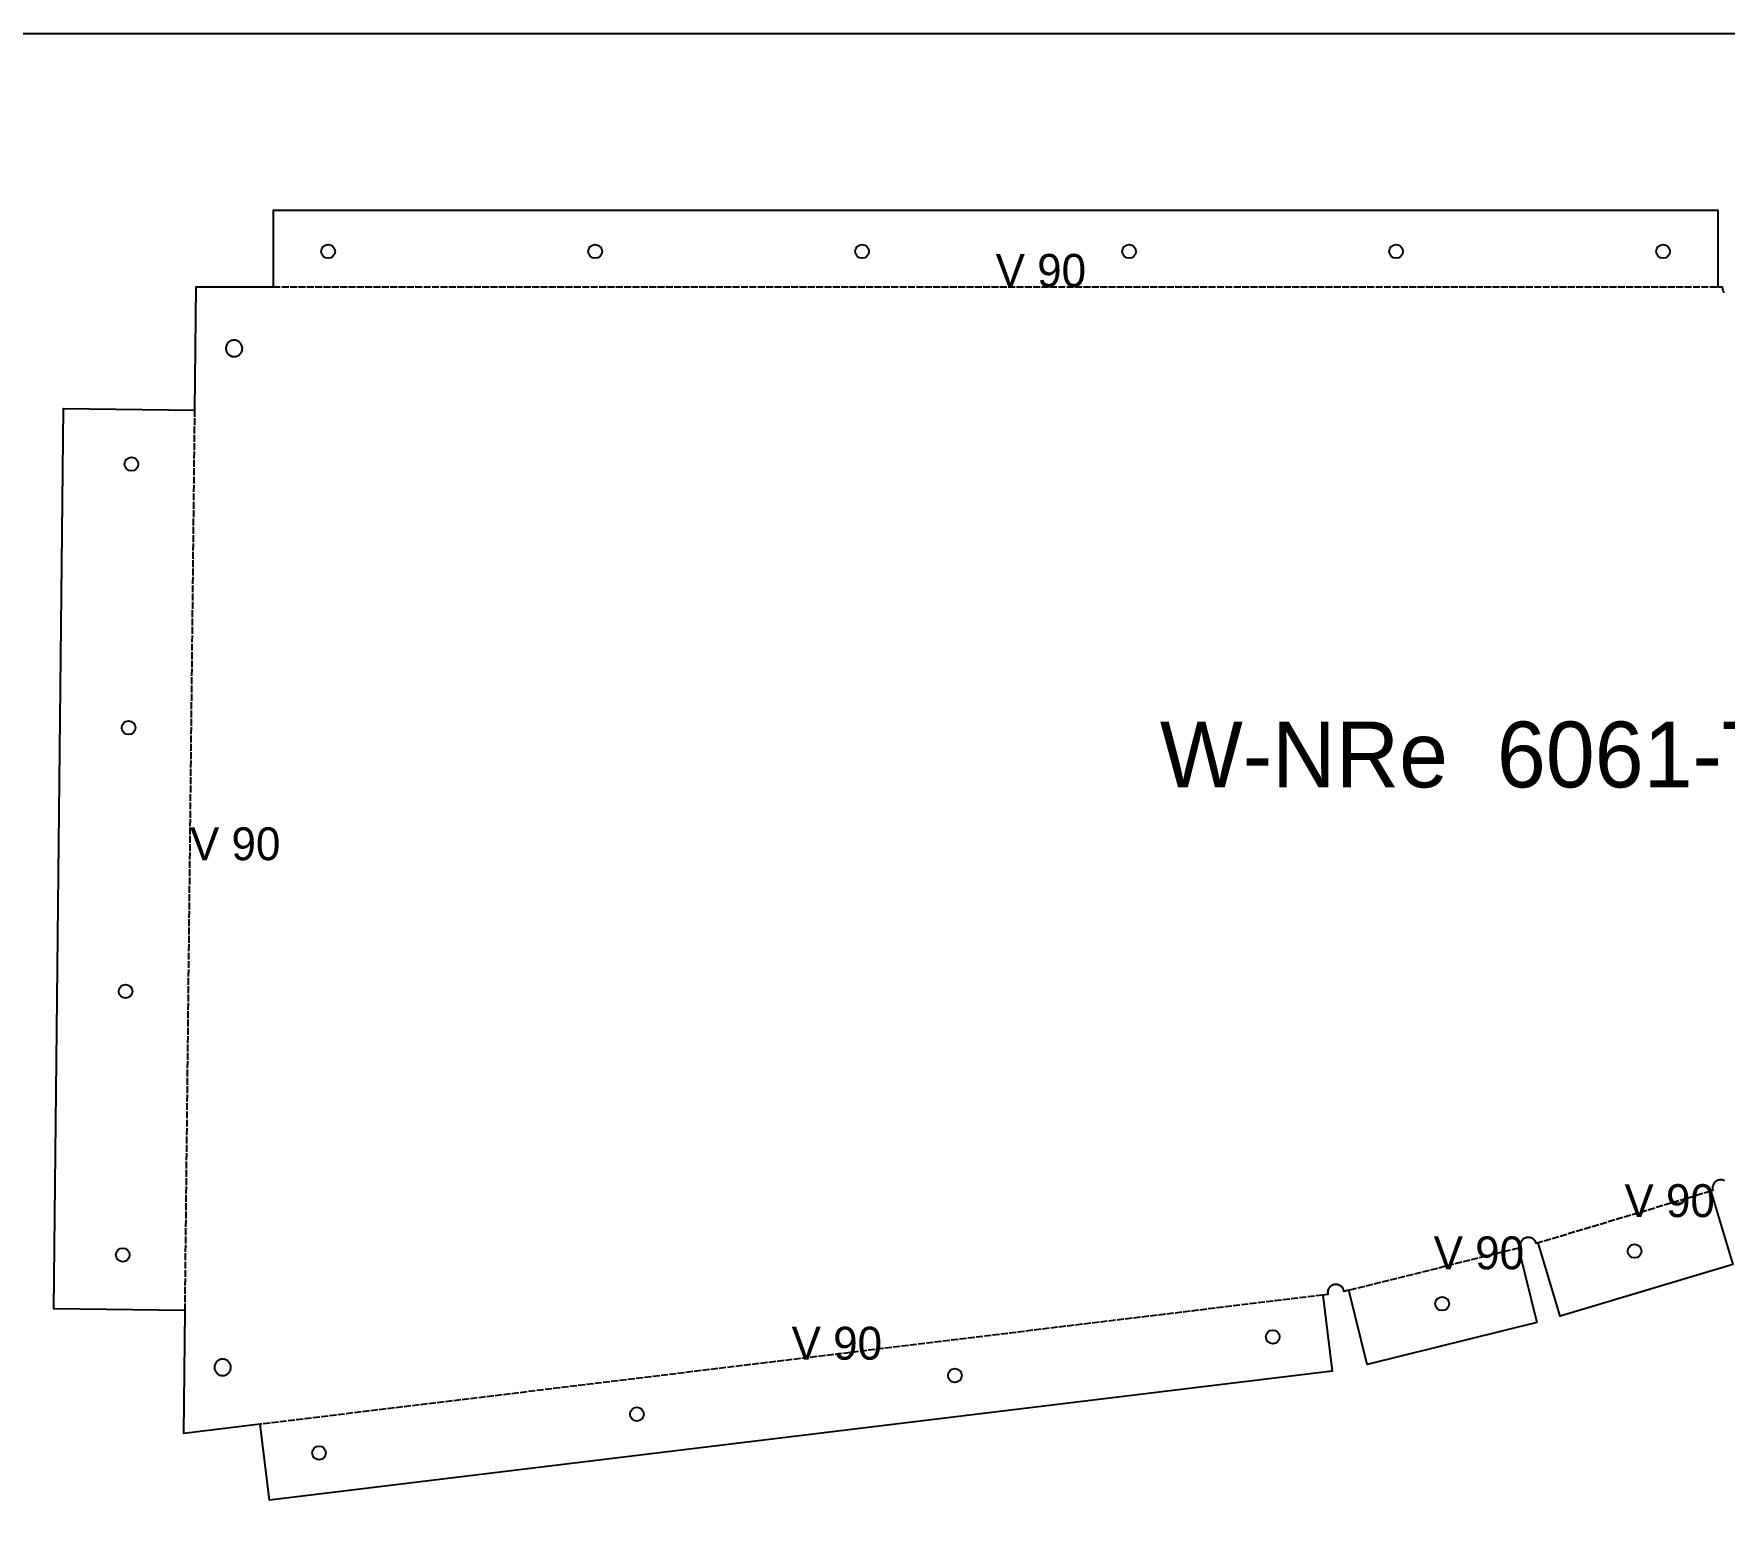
# Model space of a CAD drawing. Header units: millimetres. Extents: x 0 to 2467, y 0 to 1219.
# Drawn here: x 1392.2 to 1700.7, y 947.4 to 1219 of the extents above; entities that cross this region are included whole.
import ezdxf

# ---------------------------------------------------------------- set-up
doc = ezdxf.new("R2010")
doc.units = ezdxf.units.MM
doc.linetypes.add('DASHED', pattern=[1.524, 1.27, -0.254])
for name, color, linetype in [('CUT', 7, 'CONTINUOUS'), ('ETCH', 8, 'CONTINUOUS'), ('HOLE', 6, 'CONTINUOUS'), ('VALLEY', 1, 'DASHED')]:
    doc.layers.add(name, color=color, linetype=linetype)

msp = doc.modelspace()

# ---------------------------------------------------------------- linework, layer by layer
at = {"layer": 'CUT'}
msp.add_lwpolyline([(1700.76, 1009.71), (1700.62, 1009.77), (1700.48, 1009.82), (1700.34, 1009.85), (1700.19, 1009.87), (1700.05, 1009.88), (1699.9, 1009.87), (1699.75, 1009.84), (1699.61, 1009.81), (1699.47, 1009.75), (1699.34, 1009.69), (1699.22, 1009.61), (1699.1, 1009.52), (1698.99, 1009.42), (1698.89, 1009.31), (1698.81, 1009.19), (1698.73, 1009.06), (1698.67, 1008.93), (1698.63, 1008.79), (1698.59, 1008.65), (1698.57, 1008.5), (1698.57, 1008.36), (1698.58, 1008.21), (1698.6, 1008.06), (1698.64, 1007.92), (1698.64, 1007.9), (1698.27, 1007.79), (1702.28, 994.4), (1670.75, 984.98), (1666.75, 998.36), (1666.4, 998.26), (1666.38, 998.33), (1666.33, 998.47), (1666.27, 998.6), (1666.19, 998.73), (1666.1, 998.84), (1666, 998.95), (1665.89, 999.05), (1665.77, 999.13), (1665.64, 999.21), (1665.51, 999.27), (1665.37, 999.32), (1665.23, 999.35), (1665.08, 999.37), (1664.93, 999.37), (1664.79, 999.37), (1664.64, 999.34), (1664.5, 999.3), (1664.36, 999.25), (1664.23, 999.19), (1664.1, 999.11), (1663.99, 999.02), (1663.88, 998.92), (1663.78, 998.81), (1663.69, 998.69), (1663.62, 998.56), (1663.56, 998.43), (1663.51, 998.29), (1663.48, 998.15), (1663.46, 998), (1663.45, 997.85), (1663.46, 997.71), (1663.49, 997.56), (1663.51, 997.47), (1663.16, 997.39), (1666.52, 983.82), (1635.57, 976.16), (1632.21, 989.72), (1631.32, 989.5), (1631.31, 989.6), (1631.27, 989.74), (1631.22, 989.88), (1631.15, 990.01), (1631.08, 990.14), (1630.99, 990.26), (1630.89, 990.36), (1630.78, 990.46), (1630.66, 990.55), (1630.53, 990.62), (1630.4, 990.68), (1630.26, 990.73), (1630.11, 990.76), (1629.97, 990.78), (1629.82, 990.79), (1629.67, 990.78), (1629.53, 990.75), (1629.39, 990.72), (1629.25, 990.67), (1629.12, 990.6), (1628.99, 990.52), (1628.87, 990.43), (1628.77, 990.33), (1628.67, 990.22), (1628.58, 990.1), (1628.51, 989.98), (1628.45, 989.84), (1628.4, 989.7), (1628.37, 989.56), (1628.35, 989.41), (1628.34, 989.27), (1628.35, 989.12), (1628.38, 988.97), (1628.38, 988.96), (1627.47, 988.85), (1629.16, 974.98), (1435.25, 951.4), (1433.56, 965.27), (1419.58, 963.57), (1419.82, 986.05), (1395.85, 986.31), (1397.64, 1150.62), (1421.61, 1150.35), (1421.86, 1172.83), (1435.94, 1172.83), (1435.94, 1186.8), (1699.56, 1186.8), (1699.56, 1172.83), (1700.37, 1172.83), (1700.37, 1172.69), (1700.38, 1172.54), (1700.4, 1172.39), (1700.44, 1172.25), (1700.49, 1172.11), (1700.55, 1171.98), (1700.63, 1171.86), (1700.72, 1171.74)], dxfattribs=at)
for points in [[(1429.37, 1160.22), (1429.5, 1160.28), (1429.63, 1160.36), (1429.74, 1160.45), (1429.85, 1160.55), (1429.95, 1160.66), (1430.04, 1160.78), (1430.11, 1160.9), (1430.17, 1161.04), (1430.22, 1161.18), (1430.25, 1161.32), (1430.27, 1161.47), (1430.28, 1161.61), (1430.27, 1161.76), (1430.24, 1161.91), (1430.21, 1162.05), (1430.15, 1162.19), (1430.09, 1162.32), (1430.01, 1162.44), (1429.92, 1162.56), (1429.82, 1162.67), (1429.71, 1162.77), (1429.59, 1162.85), (1429.47, 1162.93), (1429.33, 1162.99), (1429.19, 1163.03), (1429.05, 1163.07), (1428.9, 1163.09), (1428.76, 1163.09), (1428.61, 1163.08), (1428.46, 1163.06), (1428.32, 1163.02), (1428.18, 1162.97), (1428.05, 1162.91), (1427.93, 1162.83), (1427.81, 1162.74), (1427.7, 1162.64), (1427.6, 1162.53), (1427.52, 1162.41), (1427.44, 1162.28), (1427.38, 1162.15), (1427.34, 1162.01), (1427.3, 1161.87), (1427.28, 1161.72), (1427.28, 1161.57), (1427.29, 1161.43), (1427.31, 1161.28), (1427.35, 1161.14), (1427.4, 1161), (1427.46, 1160.87), (1427.54, 1160.74), (1427.63, 1160.63), (1427.73, 1160.52), (1427.84, 1160.42), (1427.96, 1160.33), (1428.09, 1160.26), (1428.22, 1160.2), (1428.36, 1160.15), (1428.5, 1160.12), (1428.65, 1160.1), (1428.8, 1160.09), (1428.94, 1160.1), (1429.09, 1160.13), (1429.23, 1160.16), (1429.37, 1160.22)], [(1427.15, 974.23), (1427.28, 974.28), (1427.42, 974.34), (1427.54, 974.42), (1427.66, 974.51), (1427.77, 974.61), (1427.86, 974.72), (1427.95, 974.84), (1428.02, 974.97), (1428.09, 975.1), (1428.13, 975.24), (1428.17, 975.39), (1428.19, 975.53), (1428.19, 975.68), (1428.18, 975.83), (1428.16, 975.97), (1428.12, 976.11), (1428.07, 976.25), (1428, 976.38), (1427.93, 976.51), (1427.84, 976.62), (1427.74, 976.73), (1427.63, 976.83), (1427.51, 976.92), (1427.38, 976.99), (1427.25, 977.05), (1427.11, 977.1), (1426.96, 977.13), (1426.82, 977.15), (1426.67, 977.16), (1426.52, 977.15), (1426.38, 977.12), (1426.24, 977.09), (1426.1, 977.03), (1425.97, 976.97), (1425.84, 976.89), (1425.72, 976.8), (1425.62, 976.7), (1425.52, 976.59), (1425.43, 976.47), (1425.36, 976.35), (1425.3, 976.21), (1425.25, 976.07), (1425.22, 975.93), (1425.2, 975.78), (1425.19, 975.64), (1425.2, 975.49), (1425.22, 975.34), (1425.26, 975.2), (1425.31, 975.06), (1425.38, 974.93), (1425.46, 974.81), (1425.55, 974.69), (1425.65, 974.58), (1425.76, 974.48), (1425.88, 974.4), (1426, 974.32), (1426.14, 974.26), (1426.28, 974.22), (1426.42, 974.18), (1426.57, 974.16), (1426.71, 974.16), (1426.86, 974.17), (1427, 974.19), (1427.15, 974.23)]]:
    msp.add_lwpolyline(points, close=True, dxfattribs=at)
at = {"layer": 'ETCH'}
msp.add_lwpolyline([(0, 0), (2438, 0), (2438, 1219), (0, 1219)], close=True, dxfattribs=at)
at = {"layer": 'HOLE'}
for centre in [(1445.94, 1179.3), (1494.67, 1179.3), (1543.39, 1179.3), (1592.11, 1179.3), (1640.84, 1179.3), (1689.56, 1179.3), (1410.03, 1140.48), (1409.51, 1092.38), (1408.98, 1044.27), (1408.46, 996.17), (1684.36, 996.88), (1649.24, 987.27), (1618.33, 981.22), (1560.31, 974.17), (1502.29, 967.11), (1444.27, 960.05)]:
    msp.add_circle(centre, 1.25, dxfattribs=at)
at = {"layer": 'VALLEY'}
for p, q in [((1435.94, 1172.83), (1699.56, 1172.83)), ((1419.82, 986.05), (1421.61, 1150.35)), ((1698.27, 1007.79), (1666.75, 998.36)), ((1663.16, 997.39), (1632.21, 989.72)), ((1627.47, 988.85), (1433.56, 965.27))]:
    msp.add_line(p, q, dxfattribs=at)

# ---------------------------------------------------------------- texts
at = {"layer": 'ETCH'}
for s, height, p in [('V 90', 6, (1567.75, 1172.83)), ('W-NRe  6061-T6 0.020in', 12, (1597.72, 1081.49)), ('V 90', 6, (1420.72, 1068.2)), ('V 90', 6, (1682.51, 1003.08)), ('V 90', 6, (1647.69, 993.55)), ('V 90', 6, (1530.52, 977.06))]:
    msp.add_text(s, height=height, dxfattribs=at).set_placement(p)

doc.saveas('drawing.dxf')
